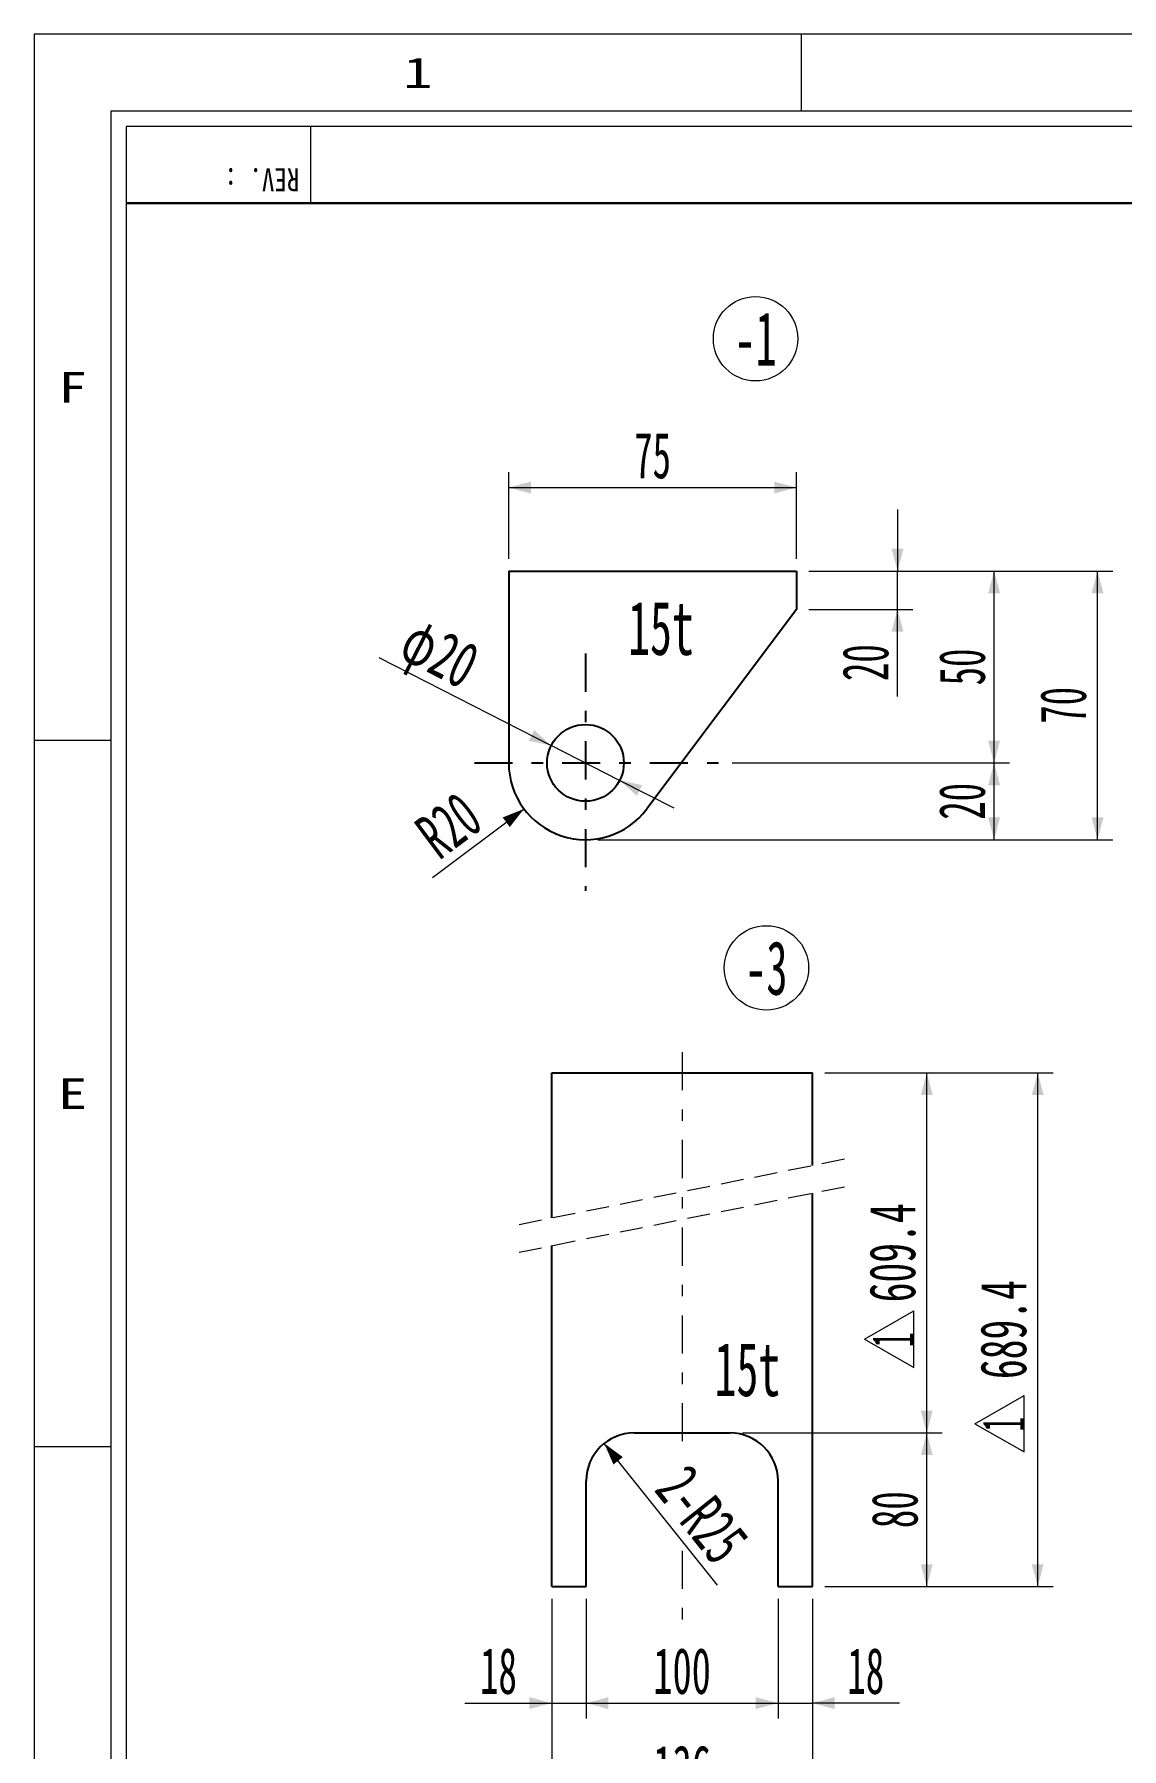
# Model space of a CAD drawing. Header units: millimetres. Extents: x -1604 to 1596, y -1101 to 1107.
# Drawn here: x -1604 to -1037, y 213 to 1107 of the extents above; entities that cross this region are included whole.
import ezdxf
from ezdxf.enums import TextEntityAlignment as Align

# ---------------------------------------------------------------- set-up
doc = ezdxf.new("R2010")
doc.units = ezdxf.units.MM
doc.header["$LTSCALE"] = 8
doc.linetypes.add('CENTER', pattern=[5.716318, 2.485356, -1.242678, 0.745607, -1.242678])
doc.linetypes.add('DASHED2', pattern=[2.23682, 1.491213, -0.745607])
doc.layers.add('ZUWAKU', color=7, linetype='Continuous')
doc.styles.add('FdaStyle0', font='', dxfattribs={"width": 0.633743, "height": 24})
doc.styles.get('FdaStyle0').set_extended_font_data('굴림체')

# ---------------------------------------------------------------- blocks, each defined once
blk = doc.blocks.new('DC_GROUP_1')
at = {"color": 4, "lineweight": 13}
blk.add_circle((-1222.28, 620.29), 22, dxfattribs=at)
at = {"color": 3, "style": 'FdaStyle0', "width": 0.595545}
blk.add_text('-3', height=28, dxfattribs=at).set_placement((-1233.28, 606.29), (-1211.28, 606.29), align=Align.FIT)
blk = doc.blocks.new('_ArrowFill')
at = {"linetype": 'Continuous'}
blk.add_hatch(color=0, dxfattribs=at).paths.add_polyline_path([(0, 0), (-0.966, 0.259), (-0.966, -0.259)], flags=0)
blk = doc.blocks.new('DA_IMAGEDIMGROUP_8')
at = {"color": 4, "lineweight": 13}
blk.add_line((-1247.82, 298.62), (-1306.83, 372.53), dxfattribs=at)
at = {"color": 4, "xscale": 12.00001044027347, "yscale": 11.99999790884644, "rotation": 128.6026383904378}
blk.add_blockref('_ArrowFill', (-1306.83, 372.53), dxfattribs=at)
at = {"color": 3, "style": 'FdaStyle0', "width": 0.639431}
blk.add_text('2-R25', height=24, rotation=308.60264, dxfattribs=at).set_placement((-1281.25, 348.19), (-1249.06, 307.86), align=Align.FIT)
blk = doc.blocks.new('DA_IMAGEDIMGROUP_9')
at = {"color": 4, "lineweight": 13}
for p, q in [((-1191.83, 565.65), (-1130.68, 565.65)), ((-1138.68, 377.99), (-1138.68, 565.65)), ((-1234.83, 377.99), (-1130.68, 377.99)), ((-1138.68, 297.99), (-1138.68, 377.99)), ((-1191.83, 297.99), (-1130.68, 297.99))]:
    blk.add_line(p, q, dxfattribs=at)
at = {"color": 4, "xscale": 12.00001044027347, "yscale": 11.99999790884644}
for p, rotation in [((-1138.68, 565.65), 90), ((-1138.68, 377.99), 270), ((-1138.68, 377.99), 90), ((-1138.68, 297.99), 270)]:
    blk.add_blockref('_ArrowFill', p, dxfattribs=dict(at, rotation=rotation))
at = {"color": 3, "style": 'FdaStyle0'}
for s, width, p, p2 in [('609.4', 0.631906, (-1144.68, 446.02), (-1144.68, 497.62)), ('80', 0.608682, (-1143.48, 328.39), (-1143.48, 347.59))]:
    blk.add_text(s, height=24, rotation=90, dxfattribs=dict(at, width=width)).set_placement(p, p2, align=Align.FIT)
blk = doc.blocks.new('DA_IMAGEDIMGROUP_10')
at = {"color": 4, "lineweight": 13}
for p, q in [((-1132.28, 565.65), (-1072.82, 565.65)), ((-1080.82, 297.99), (-1080.82, 565.65)), ((-1132.28, 297.99), (-1072.82, 297.99))]:
    blk.add_line(p, q, dxfattribs=at)
at = {"color": 4, "xscale": 12.00001044027347, "yscale": 11.99999790884644}
for p, rotation in [((-1080.82, 565.65), 90), ((-1080.82, 297.99), 270)]:
    blk.add_blockref('_ArrowFill', p, dxfattribs=dict(at, rotation=rotation))
at = {"color": 3, "style": 'FdaStyle0', "width": 0.631906}
blk.add_text('689.4', height=24, rotation=90, dxfattribs=at).set_placement((-1086.82, 406.02), (-1086.82, 457.62), align=Align.FIT)
blk = doc.blocks.new('DA_IMAGEDIMGROUP_11')
at = {"color": 4, "lineweight": 13}
for p, q in [((-1334.23, 291.59), (-1334.23, 229.21)), ((-1316.23, 291.59), (-1316.23, 229.21)), ((-1216.23, 291.59), (-1216.23, 229.21)), ((-1198.23, 291.59), (-1198.23, 229.21)), ((-1379.57, 237.21), (-1334.23, 237.21)), ((-1334.23, 237.21), (-1316.23, 237.21)), ((-1316.23, 237.21), (-1216.23, 237.21)), ((-1216.23, 237.21), (-1198.23, 237.21)), ((-1152.89, 237.21), (-1198.23, 237.21))]:
    blk.add_line(p, q, dxfattribs=at)
at = {"color": 4, "xscale": 12.00001044027347, "yscale": 11.99999790884644}
for p in [(-1334.23, 237.21), (-1216.23, 237.21)]:
    blk.add_blockref('_ArrowFill', p, dxfattribs=at)
at = {"color": 4, "xscale": 12.00001044027347, "yscale": 11.99999790884644, "rotation": 180}
for p in [(-1316.23, 237.21), (-1198.23, 237.21)]:
    blk.add_blockref('_ArrowFill', p, dxfattribs=at)
at = {"color": 3, "style": 'FdaStyle0'}
for s, width, p, p2 in [('18', 0.605455, (-1371.57, 242.01), (-1352.37, 242.01)), ('100', 0.626254, (-1281.23, 242.01), (-1251.23, 242.01)), ('18', 0.605455, (-1180.09, 242.01), (-1160.89, 242.01))]:
    blk.add_text(s, height=24, dxfattribs=dict(at, width=width)).set_placement(p, p2, align=Align.FIT)
blk = doc.blocks.new('DA_IMAGEDIMGROUP_12')
at = {"color": 4, "lineweight": 13}
for p, q in [((-1334.23, 230.81), (-1334.23, 178.42)), ((-1198.23, 230.81), (-1198.23, 178.42)), ((-1334.23, 186.42), (-1198.23, 186.42))]:
    blk.add_line(p, q, dxfattribs=at)
at = {"color": 4, "xscale": 12.00001044027347, "yscale": 11.99999790884644, "rotation": 180}
blk.add_blockref('_ArrowFill', (-1334.23, 186.42), dxfattribs=at)
at = {"color": 4, "xscale": 12.00001044027347, "yscale": 11.99999790884644}
blk.add_blockref('_ArrowFill', (-1198.23, 186.42), dxfattribs=at)
at = {"color": 3, "style": 'FdaStyle0', "width": 0.625313}
blk.add_text('136', height=24, dxfattribs=at).set_placement((-1281.23, 191.22), (-1251.23, 191.22), align=Align.FIT)
blk = doc.blocks.new('DA_IMAGEDIMGROUP_23')
at = {"color": 4, "lineweight": 13}
for p, q in [((-1424.43, 782.01), (-1334.44, 736.17)), ((-1298.8, 718.01), (-1334.44, 736.17)), ((-1270.29, 703.49), (-1298.8, 718.01))]:
    blk.add_line(p, q, dxfattribs=at)
at = {"color": 4, "xscale": 12.00001044027347, "yscale": 11.99999790884644}
for p, rotation in [((-1334.44, 736.17), 333.0075354537363), ((-1298.8, 718.01), 153.0075354537359)]:
    blk.add_blockref('_ArrowFill', p, dxfattribs=dict(at, rotation=rotation))
at = {"color": 3, "style": 'FdaStyle0', "width": 0.597533}
blk.add_text('φ20', height=24, rotation=333.00754, dxfattribs=at).set_placement((-1415.13, 782.65), (-1380.91, 765.22), align=Align.FIT)
blk = doc.blocks.new('DA_IMAGEDIMGROUP_24')
at = {"color": 4, "lineweight": 13}
blk.add_line((-1396.39, 667.41), (-1348.65, 703.13), dxfattribs=at)
at = {"color": 4, "xscale": 12.00001044027347, "yscale": 11.99999790884644, "rotation": 36.80664060763479}
blk.add_blockref('_ArrowFill', (-1348.65, 703.13), dxfattribs=at)
at = {"color": 3, "style": 'FdaStyle0', "width": 0.626254}
blk.add_text('R20', height=24, rotation=36.80664, dxfattribs=at).set_placement((-1392.86, 676.04), (-1368.84, 694.02), align=Align.FIT)
blk = doc.blocks.new('DA_IMAGEDIMGROUP_25')
at = {"color": 4, "lineweight": 13}
for p, q in [((-1356.62, 833.49), (-1356.62, 878.59)), ((-1206.62, 833.49), (-1206.62, 878.59)), ((-1356.62, 870.59), (-1206.62, 870.59))]:
    blk.add_line(p, q, dxfattribs=at)
at = {"color": 4, "xscale": 12.00001044027347, "yscale": 11.99999790884644, "rotation": 180}
blk.add_blockref('_ArrowFill', (-1356.62, 870.59), dxfattribs=at)
at = {"color": 4, "xscale": 12.00001044027347, "yscale": 11.99999790884644}
blk.add_blockref('_ArrowFill', (-1206.62, 870.59), dxfattribs=at)
at = {"color": 3, "style": 'FdaStyle0', "width": 0.607295}
blk.add_text('75', height=24, dxfattribs=at).set_placement((-1291.22, 875.39), (-1272.02, 875.39), align=Align.FIT)
blk = doc.blocks.new('DA_IMAGEDIMGROUP_26')
at = {"color": 4, "lineweight": 13}
for p, q in [((-1200.22, 827.09), (-1095.56, 827.09)), ((-1103.56, 727.09), (-1103.56, 827.09)), ((-1240.08, 727.09), (-1095.56, 727.09)), ((-1103.56, 687.09), (-1103.56, 727.09)), ((-1310.22, 687.09), (-1095.56, 687.09))]:
    blk.add_line(p, q, dxfattribs=at)
at = {"color": 4, "xscale": 12.00001044027347, "yscale": 11.99999790884644}
for p, rotation in [((-1103.56, 827.09), 90), ((-1103.56, 727.09), 270), ((-1103.56, 727.09), 90), ((-1103.56, 687.09), 270)]:
    blk.add_blockref('_ArrowFill', p, dxfattribs=dict(at, rotation=rotation))
at = {"color": 3, "style": 'FdaStyle0', "width": 0.608682}
for s, p, p2 in [('50', (-1108.36, 767.49), (-1108.36, 786.69)), ('20', (-1108.36, 697.49), (-1108.36, 716.69))]:
    blk.add_text(s, height=24, rotation=90, dxfattribs=at).set_placement(p, p2, align=Align.FIT)
blk = doc.blocks.new('DA_IMAGEDIMGROUP_27')
at = {"color": 4, "lineweight": 13}
for p, q in [((-1097.16, 827.09), (-1041.64, 827.09)), ((-1049.64, 687.09), (-1049.64, 827.09)), ((-1097.16, 687.09), (-1041.64, 687.09))]:
    blk.add_line(p, q, dxfattribs=at)
at = {"color": 4, "xscale": 12.00001044027347, "yscale": 11.99999790884644}
for p, rotation in [((-1049.64, 827.09), 90), ((-1049.64, 687.09), 270)]:
    blk.add_blockref('_ArrowFill', p, dxfattribs=dict(at, rotation=rotation))
at = {"color": 3, "style": 'FdaStyle0', "width": 0.608682}
blk.add_text('70', height=24, rotation=90, dxfattribs=at).set_placement((-1055.64, 747.49), (-1055.64, 766.69), align=Align.FIT)
blk = doc.blocks.new('DC_GROUP_15')
at = {"color": 4, "lineweight": 13}
blk.add_circle((-1227.95, 948.13), 22, dxfattribs=at)
at = {"color": 3, "style": 'FdaStyle0', "width": 0.682547}
blk.add_text('-1', height=28, dxfattribs=at).set_placement((-1238.95, 934.13), (-1216.95, 934.13), align=Align.FIT)
blk = doc.blocks.new('DA_IMAGEDIMGROUP_28')
at = {"color": 4, "lineweight": 13}
for p, q in [((-1153.91, 859.09), (-1153.91, 827.09)), ((-1200.22, 827.09), (-1145.91, 827.09)), ((-1153.91, 807.09), (-1153.91, 827.09)), ((-1200.22, 807.09), (-1145.91, 807.09)), ((-1153.91, 761.75), (-1153.91, 807.09))]:
    blk.add_line(p, q, dxfattribs=at)
at = {"color": 4, "xscale": 12.00001044027347, "yscale": 11.99999790884644}
for p, rotation in [((-1153.91, 827.09), 270), ((-1153.91, 807.09), 90)]:
    blk.add_blockref('_ArrowFill', p, dxfattribs=dict(at, rotation=rotation))
at = {"color": 3, "style": 'FdaStyle0', "width": 0.608682}
blk.add_text('20', height=24, rotation=90, dxfattribs=at).set_placement((-1158.71, 769.75), (-1158.71, 788.95), align=Align.FIT)
blk = doc.blocks.new('DC_GROUP_221')
at = {"layer": 'ZUWAKU', "color": 190, "lineweight": 13}
for p, q in [((-1113.68, 382.77), (-1087.92, 397.49)), ((-1087.92, 368.05), (-1087.92, 397.49)), ((-1113.68, 382.77), (-1087.92, 368.05))]:
    blk.add_line(p, q, dxfattribs=at)
at = {"layer": 'ZUWAKU', "color": 190, "style": 'FdaStyle0', "width": 0.745522}
blk.add_text('1', height=22.08, rotation=90, dxfattribs=at).set_placement((-1087.66, 378.68), (-1087.66, 386.4), align=Align.FIT)
blk = doc.blocks.new('DC_GROUP_220')
at = {"layer": 'ZUWAKU', "linetype": 'Continuous'}
blk.add_blockref('DC_GROUP_221', (0, 0), dxfattribs=at)
blk = doc.blocks.new('DC_GROUP_223')
at = {"layer": 'ZUWAKU', "color": 190, "lineweight": 13}
for p, q in [((-1171.22, 426.8), (-1145.46, 441.52)), ((-1145.46, 412.08), (-1145.46, 441.52)), ((-1171.22, 426.8), (-1145.46, 412.08))]:
    blk.add_line(p, q, dxfattribs=at)
at = {"layer": 'ZUWAKU', "color": 190, "style": 'FdaStyle0', "width": 0.745522}
blk.add_text('1', height=22.08, rotation=90, dxfattribs=at).set_placement((-1145.2, 422.7), (-1145.2, 430.43), align=Align.FIT)
blk = doc.blocks.new('DC_GROUP_222')
at = {"layer": 'ZUWAKU', "linetype": 'Continuous'}
blk.add_blockref('DC_GROUP_223', (0, 0), dxfattribs=at)
blk = doc.blocks.new('DC_GROUP_4')
at = {"layer": 'ZUWAKU', "color": 3, "lineweight": 13}
for p, q in [((1548, 1058.76), (-1556, 1058.76)), ((-1556, 1058.76), (-1556, -1053.24))]:
    blk.add_line(p, q, dxfattribs=at)
blk = doc.blocks.new('DC_GROUP_5')
at = {"layer": 'ZUWAKU', "color": 3, "lineweight": 13}
for p, q in [((1556, 1066.76), (-1564, 1066.76)), ((-1564, 1066.76), (-1564, -1061.24))]:
    blk.add_line(p, q, dxfattribs=at)
blk = doc.blocks.new('DC_GROUP_6')
at = {"layer": 'ZUWAKU', "color": 7, "lineweight": 13}
for p, q in [((1596, 1106.76), (-1604, 1106.76)), ((-1604, 1106.76), (-1604, -1101.24))]:
    blk.add_line(p, q, dxfattribs=at)
blk = doc.blocks.new('DC_GROUP_7')
at = {"layer": 'ZUWAKU', "color": 3, "lineweight": 13}
for p, q in [((1556, 1066.76), (-1564, 1066.76)), ((-1564, 1066.76), (-1564, -1061.24))]:
    blk.add_line(p, q, dxfattribs=at)
blk = doc.blocks.new('DC_GROUP_8')
at = {"layer": 'ZUWAKU', "color": 3, "lineweight": 13}
for p, q in [((1548, 1058.76), (-1556, 1058.76)), ((-1556, 1058.76), (-1556, -1053.24))]:
    blk.add_line(p, q, dxfattribs=at)
blk = doc.blocks.new('DC_GROUP_2')
at = {"layer": 'ZUWAKU', "color": 3, "lineweight": 18}
for p, q in [((-1204, 1066.76), (-1204, 1106.76)), ((-1564, 738.76), (-1604, 738.76)), ((-1564, 370.76), (-1604, 370.76))]:
    blk.add_line(p, q, dxfattribs=at)
at = {"layer": 'ZUWAKU', "color": 3, "lineweight": 15}
blk.add_line((-1460, 1058.76), (-1460, 1018.76), dxfattribs=at)
at = {"layer": 'ZUWAKU', "color": 3, "lineweight": 30}
blk.add_line((-956, 1018.76), (-1556, 1018.76), dxfattribs=at)
at = {"layer": 'ZUWAKU', "linetype": 'Continuous'}
for name in ['DC_GROUP_6', 'DC_GROUP_5', 'DC_GROUP_7', 'DC_GROUP_4', 'DC_GROUP_8']:
    blk.add_blockref(name, (0, 0), dxfattribs=at)
at = {"layer": 'ZUWAKU', "color": 3, "style": 'FdaStyle0'}
for s, width, p, p2 in [('1', 2.023561, (-1411.6, 1078.76), (-1396.4, 1078.76)), ('F', 1.523355, (-1591.6, 914.76), (-1576.4, 914.76)), ('E', 1.528261, (-1591.6, 546.76), (-1576.4, 546.76))]:
    blk.add_text(s, height=16, dxfattribs=dict(at, width=width)).set_placement(p, p2, align=Align.FIT)
at = {"layer": 'ZUWAKU', "color": 3, "style": 'FdaStyle0', "width": 0.850603}
blk.add_text('REV. :', height=12, rotation=180, dxfattribs=at).set_placement((-1465.8, 1036.93), (-1504.8, 1036.93), align=Align.FIT)

msp = doc.modelspace()

# ---------------------------------------------------------------- linework, layer by layer
at = {"color": 3}
for p, q in [((-1356.62, 827.09), (-1206.62, 827.09)), ((-1356.62, 827.09), (-1356.62, 727.09)), ((-1206.62, 827.09), (-1206.62, 807.09)), ((-1206.62, 807.09), (-1284.62, 703.09)), ((-1334.23, 565.65), (-1198.23, 565.65)), ((-1334.23, 490.03), (-1334.23, 565.65)), ((-1198.23, 517.41), (-1198.23, 565.65)), ((-1198.23, 297.99), (-1198.23, 502.94)), ((-1334.23, 297.99), (-1334.23, 475.56)), ((-1291.23, 377.99), (-1241.23, 377.99)), ((-1316.23, 297.99), (-1316.23, 352.99)), ((-1216.23, 297.99), (-1216.23, 352.99)), ((-1334.23, 297.99), (-1316.23, 297.99)), ((-1216.23, 297.99), (-1198.23, 297.99))]:
    msp.add_line(p, q, dxfattribs=at)
at = {"color": 4, "linetype": 'CENTER'}
for p, q in [((-1316.62, 784.09), (-1316.62, 660.47)), ((-1374.53, 727.09), (-1246.48, 727.09))]:
    msp.add_line(p, q, dxfattribs=at)
at = {"color": 4, "linetype": 'CENTER', "lineweight": 13}
for p, q in [((-1266.23, 576.41), (-1266.23, 363.86)), ((-1266.23, 316.59), (-1266.23, 276.24))]:
    msp.add_line(p, q, dxfattribs=at)
at = {"color": 6, "linetype": 'DASHED2', "lineweight": 13}
for p, q in [((-1351.2, 486.62), (-1179.79, 521.12)), ((-1351.2, 472.15), (-1179.79, 506.65))]:
    msp.add_line(p, q, dxfattribs=at)
at = {"color": 3}
msp.add_circle((-1316.62, 727.09), 20, dxfattribs=at)
for centre, radius, start, end in [((-1316.62, 727.09), 40, 180, 323.1301), ((-1291.23, 352.99), 25, 90, 180), ((-1241.23, 352.99), 25, 0, 90)]:
    msp.add_arc(centre, radius, start, end, dxfattribs=at)

# ---------------------------------------------------------------- block references
at = {"linetype": 'Continuous'}
for name in ['DC_GROUP_15', 'DA_IMAGEDIMGROUP_25', 'DA_IMAGEDIMGROUP_28', 'DA_IMAGEDIMGROUP_26', 'DA_IMAGEDIMGROUP_27', 'DA_IMAGEDIMGROUP_23', 'DA_IMAGEDIMGROUP_24', 'DC_GROUP_1', 'DA_IMAGEDIMGROUP_9', 'DA_IMAGEDIMGROUP_10', 'DC_GROUP_222', 'DC_GROUP_220', 'DA_IMAGEDIMGROUP_8', 'DA_IMAGEDIMGROUP_11', 'DA_IMAGEDIMGROUP_12']:
    msp.add_blockref(name, (0, 0), dxfattribs=at)
at = {"layer": 'ZUWAKU', "linetype": 'Continuous'}
msp.add_blockref('DC_GROUP_2', (0, 0), dxfattribs=at)

# ---------------------------------------------------------------- texts
at = {"color": 3, "style": 'FdaStyle0', "width": 0.659215}
for p, p2 in [((-1294.36, 783.34), (-1260.16, 783.34)), ((-1249.28, 397.18), (-1215.08, 397.18))]:
    msp.add_text('15t', height=28, dxfattribs=at).set_placement(p, p2, align=Align.FIT)

doc.saveas('drawing.dxf')
